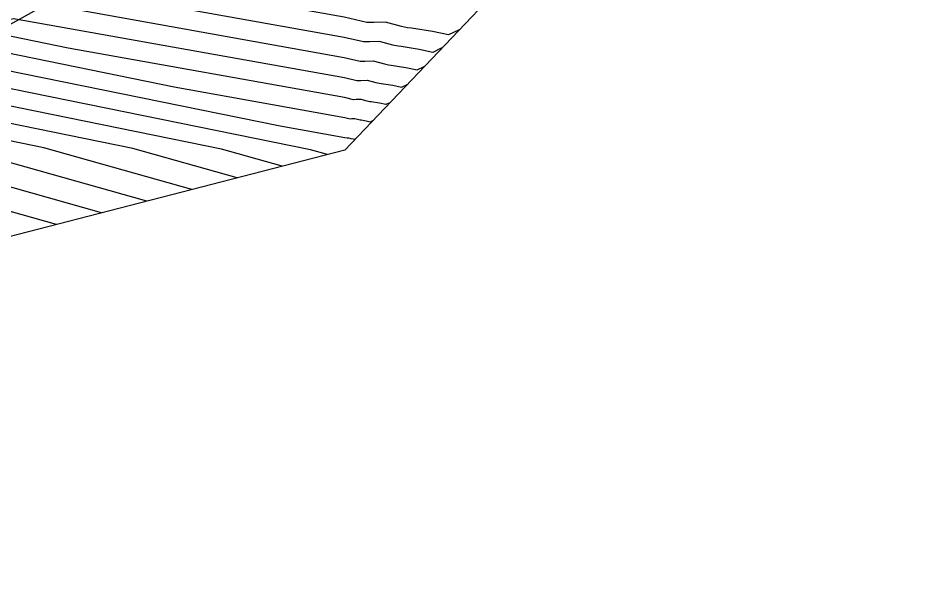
# Model space of a CAD drawing. Header units: metres. Extents: x 419533 to 423558, y 4805342 to 4807578.
# Drawn here: x 420720.8 to 420831.2, y 4805751.2 to 4805821.8 of the extents above; entities that cross this region are included whole.
import ezdxf

# ---------------------------------------------------------------- set-up
doc = ezdxf.new("R2010")
doc.units = ezdxf.units.M
for name, color, linetype in [('C-TINN-BNDY', 110, 'Continuous'), ('C-TOPO-MAJR', 9, 'Continuous'), ('C-TOPO-MINR', 8, 'Continuous')]:
    doc.layers.add(name, color=color, linetype=linetype)

# ---------------------------------------------------------------- blocks, each defined once
blk = doc.blocks.new('tower_bases_layout_1')
at = {"color": 31, "lineweight": 30, "true_color": 0xffbd7a, "elevation": 1718.01}
blk.add_lwpolyline([(423449.83, 4807399.59), (423130.59, 4807500.11), (421950.92, 4806613), (421795.04, 4806430.99), (421305.02, 4806147.04), (421305.02, 4806147.04), (420630.08, 4805770.97), (419765.16, 4805549.54), (419617.36, 4805580.09)], dxfattribs=at)
blk = doc.blocks.new('leg_extensions_profiles_1')
at = {"layer": 'C-TINN-BNDY', "color": 110, "linetype": 'Continuous', "lineweight": -3, "flags": 128}
blk.add_lwpolyline([(421153.82, 4806042.89), (421085.29, 4806009.98), (421037.35, 4805986.37), (420994.89, 4805949.36), (420921.64, 4805915.58), (420890.21, 4805900.17), (420841.57, 4805872.69), (420793.97, 4805840.14), (420761.06, 4805805.54), (420694.27, 4805788.32), (420637.63, 4805756.68), (420635.98, 4805756.53), (420540.03, 4805730.05), (420500.49, 4805719.48), (420422.09, 4805699.84), (420396.24, 4805692.84), (420350.79, 4805681.11)], dxfattribs=at)
at = {"layer": 'C-TOPO-MAJR', "color": 9, "linetype": 'Continuous', "lineweight": -3, "flags": 128}
for points, elevation in [([(420775.12, 4805820.33), (420775.02, 4805820.3), (420773.8, 4805819.7), (420771.81, 4805820.12), (420769.23, 4805820.53), (420768.76, 4805820.58), (420768, 4805820.73), (420766.06, 4805821.27), (420764.59, 4805821.23), (420763.75, 4805821.22), (420760.94, 4805821.87), (420730.15, 4805827.38), (420729.04, 4805827.73), (420728.55, 4805827.63), (420725.31, 4805826.95), (420725.11, 4805826.88)], 1690), ([(420764.49, 4805809.15), (420764.46, 4805809.14), (420764.16, 4805808.99), (420763.68, 4805809.1), (420763.05, 4805809.2), (420762.93, 4805809.21), (420762.75, 4805809.24), (420762.28, 4805809.38), (420761.92, 4805809.37), (420761.71, 4805809.36), (420761.03, 4805809.52), (420740.05, 4805813.27), (420717.56, 4805817.85), (420711.09, 4805816.38), (420708.06, 4805815.67), (420700.22, 4805813.95)], 1695), ([(420742.23, 4805800.69), (420724.02, 4805805.82), (420712.39, 4805808.19), (420685.66, 4805802.13), (420673.16, 4805799.18), (420640.78, 4805792.07)], 1700)]:
    blk.add_lwpolyline(points, dxfattribs=dict(at, elevation=elevation))
at = {"layer": 'C-TOPO-MINR', "color": 8, "linetype": 'Continuous', "lineweight": -3, "flags": 128}
for points, elevation in [([(420772.99, 4805818.09), (420772.91, 4805818.07), (420771.87, 4805817.56), (420770.19, 4805817.92), (420767.99, 4805818.26), (420767.59, 4805818.31), (420766.95, 4805818.43), (420765.3, 4805818.89), (420764.06, 4805818.86), (420763.34, 4805818.85), (420760.95, 4805819.4), (420726.93, 4805825.48), (420726.15, 4805825.73), (420725.81, 4805825.66), (420723.52, 4805825.19), (420723.37, 4805825.14)], 1691), ([(420721.64, 4805823.39), (420721.73, 4805823.42), (420723.06, 4805823.7), (420723.26, 4805823.74), (420723.72, 4805823.59), (420760.97, 4805816.93), (420762.93, 4805816.48), (420763.52, 4805816.49), (420764.54, 4805816.51), (420765.9, 4805816.13), (420766.43, 4805816.03), (420766.76, 4805815.99), (420768.56, 4805815.71), (420769.95, 4805815.42), (420770.8, 4805815.83), (420770.86, 4805815.85)], 1692), ([(420719.91, 4805821.64), (420719.94, 4805821.65), (420720.32, 4805821.73), (420720.38, 4805821.74), (420720.51, 4805821.7), (420760.99, 4805814.46), (420762.53, 4805814.11), (420762.99, 4805814.11), (420763.79, 4805814.13), (420764.85, 4805813.84), (420765.26, 4805813.76), (420765.52, 4805813.73), (420766.93, 4805813.51), (420768.02, 4805813.28), (420768.69, 4805813.6), (420768.74, 4805813.62)], 1693), ([(420766.61, 4805811.38), (420766.57, 4805811.37), (420766.09, 4805811.14), (420765.31, 4805811.3), (420764.28, 4805811.46), (420764.1, 4805811.48), (420763.8, 4805811.54), (420763.03, 4805811.75), (420762.45, 4805811.74), (420762.12, 4805811.73), (420761.01, 4805811.99), (420727.01, 4805818.07), (420718.6, 4805819.78), (420716.17, 4805819.23), (420715.04, 4805818.97), (420712.11, 4805818.32)], 1694), ([(420762.36, 4805806.91), (420762.35, 4805806.91), (420762.24, 4805806.85), (420762.05, 4805806.89), (420761.81, 4805806.93), (420761.77, 4805806.93), (420761.7, 4805806.95), (420761.52, 4805807), (420761.38, 4805806.99), (420761.31, 4805806.99), (420761.05, 4805807.05), (420753.08, 4805808.48), (420716.53, 4805815.92), (420706, 4805813.53), (420701.08, 4805812.37), (420688.33, 4805809.57)], 1696), ([(420758.9, 4805804.99), (420756.82, 4805805.57), (420715.5, 4805813.99), (420700.91, 4805810.68), (420694.1, 4805809.07), (420676.45, 4805805.2)], 1697), ([(420753.35, 4805803.55), (420745.88, 4805805.66), (420714.46, 4805812.05), (420695.83, 4805807.83), (420687.12, 4805805.77), (420664.56, 4805800.82)], 1698), ([(420747.79, 4805802.12), (420734.95, 4805805.74), (420713.43, 4805810.12), (420690.74, 4805804.98), (420680.14, 4805802.47), (420652.67, 4805796.45)], 1699), ([(420736.68, 4805799.26), (420713.08, 4805805.9), (420711.36, 4805806.25), (420680.57, 4805799.28), (420666.18, 4805795.88), (420637.44, 4805789.57), (420638.27, 4805789.32), (420637.56, 4805789.17)], 1701), ([(420731.12, 4805797.82), (420709.31, 4805803.97), (420700.13, 4805802.01), (420675.48, 4805796.43), (420659.2, 4805792.58), (420646.19, 4805789.72), (420646.56, 4805789.61), (420646.25, 4805789.54), (420642.96, 4805788.76), (420639.26, 4805787.65), (420639.09, 4805787.56), (420637.43, 4805786.82)], 1702), ([(420725.56, 4805796.39), (420707.04, 4805801.61), (420686.74, 4805797.28), (420670.4, 4805793.58), (420653.99, 4805789.7), (420653.16, 4805789.35), (420652.07, 4805789.07), (420640.41, 4805785.65), (420640.4, 4805786.6), (420638.98, 4805785.37), (420638.95, 4805785.36), (420638.92, 4805785.33), (420638.45, 4805785.23), (420638.02, 4805785.03), (420637.41, 4805785.52)], 1703)]:
    blk.add_lwpolyline(points, dxfattribs=dict(at, elevation=elevation))

msp = doc.modelspace()

# ---------------------------------------------------------------- linework, layer by layer
at = {"layer": 'C-TOPO-MAJR', "color": 9, "linetype": 'Continuous', "lineweight": -3, "flags": 128}
for points, elevation in [([(420775.12, 4805820.33), (420775.02, 4805820.3), (420773.8, 4805819.7), (420771.81, 4805820.12), (420769.23, 4805820.53), (420768.76, 4805820.58), (420768, 4805820.73), (420766.06, 4805821.27), (420764.59, 4805821.23), (420763.75, 4805821.22), (420760.94, 4805821.87), (420730.15, 4805827.38), (420729.04, 4805827.73), (420728.55, 4805827.63), (420725.31, 4805826.95), (420725.11, 4805826.88)], 1690), ([(420764.49, 4805809.15), (420764.46, 4805809.14), (420764.16, 4805808.99), (420763.68, 4805809.1), (420763.05, 4805809.2), (420762.93, 4805809.21), (420762.75, 4805809.24), (420762.28, 4805809.38), (420761.92, 4805809.37), (420761.71, 4805809.36), (420761.03, 4805809.52), (420740.05, 4805813.27), (420717.56, 4805817.85), (420711.09, 4805816.38), (420708.06, 4805815.67), (420700.22, 4805813.95)], 1695), ([(420742.23, 4805800.69), (420724.02, 4805805.82), (420712.39, 4805808.19), (420685.66, 4805802.13), (420673.16, 4805799.18), (420640.78, 4805792.07)], 1700)]:
    msp.add_lwpolyline(points, dxfattribs=dict(at, elevation=elevation))
at = {"layer": 'C-TOPO-MINR', "color": 8, "linetype": 'Continuous', "lineweight": -3, "flags": 128}
for points, elevation in [([(420772.99, 4805818.09), (420772.91, 4805818.07), (420771.87, 4805817.56), (420770.19, 4805817.92), (420767.99, 4805818.26), (420767.59, 4805818.31), (420766.95, 4805818.43), (420765.3, 4805818.89), (420764.06, 4805818.86), (420763.34, 4805818.85), (420760.95, 4805819.4), (420726.93, 4805825.48), (420726.15, 4805825.73), (420725.81, 4805825.66), (420723.52, 4805825.19), (420723.37, 4805825.14)], 1691), ([(420721.64, 4805823.39), (420721.73, 4805823.42), (420723.06, 4805823.7), (420723.26, 4805823.74), (420723.72, 4805823.59), (420760.97, 4805816.93), (420762.93, 4805816.48), (420763.52, 4805816.49), (420764.54, 4805816.51), (420765.9, 4805816.13), (420766.43, 4805816.03), (420766.76, 4805815.99), (420768.56, 4805815.71), (420769.95, 4805815.42), (420770.8, 4805815.83), (420770.86, 4805815.85)], 1692), ([(420719.91, 4805821.64), (420719.94, 4805821.65), (420720.32, 4805821.73), (420720.38, 4805821.74), (420720.51, 4805821.7), (420760.99, 4805814.46), (420762.53, 4805814.11), (420762.99, 4805814.11), (420763.79, 4805814.13), (420764.85, 4805813.84), (420765.26, 4805813.76), (420765.52, 4805813.73), (420766.93, 4805813.51), (420768.02, 4805813.28), (420768.69, 4805813.6), (420768.74, 4805813.62)], 1693), ([(420766.61, 4805811.38), (420766.57, 4805811.37), (420766.09, 4805811.14), (420765.31, 4805811.3), (420764.28, 4805811.46), (420764.1, 4805811.48), (420763.8, 4805811.54), (420763.03, 4805811.75), (420762.45, 4805811.74), (420762.12, 4805811.73), (420761.01, 4805811.99), (420727.01, 4805818.07), (420718.6, 4805819.78), (420716.17, 4805819.23), (420715.04, 4805818.97), (420712.11, 4805818.32)], 1694), ([(420762.36, 4805806.91), (420762.35, 4805806.91), (420762.24, 4805806.85), (420762.05, 4805806.89), (420761.81, 4805806.93), (420761.77, 4805806.93), (420761.7, 4805806.95), (420761.52, 4805807), (420761.38, 4805806.99), (420761.31, 4805806.99), (420761.05, 4805807.05), (420753.08, 4805808.48), (420716.53, 4805815.92), (420706, 4805813.53), (420701.08, 4805812.37), (420688.33, 4805809.57)], 1696), ([(420758.9, 4805804.99), (420756.82, 4805805.57), (420715.5, 4805813.99), (420700.91, 4805810.68), (420694.1, 4805809.07), (420676.45, 4805805.2)], 1697), ([(420753.35, 4805803.55), (420745.88, 4805805.66), (420714.46, 4805812.05), (420695.83, 4805807.83), (420687.12, 4805805.77), (420664.56, 4805800.82)], 1698), ([(420747.79, 4805802.12), (420734.95, 4805805.74), (420713.43, 4805810.12), (420690.74, 4805804.98), (420680.14, 4805802.47), (420652.67, 4805796.45)], 1699), ([(420736.68, 4805799.26), (420713.08, 4805805.9), (420711.36, 4805806.25), (420680.57, 4805799.28), (420666.18, 4805795.88), (420637.44, 4805789.57), (420638.27, 4805789.32), (420637.56, 4805789.17)], 1701), ([(420731.12, 4805797.82), (420709.31, 4805803.97), (420700.13, 4805802.01), (420675.48, 4805796.43), (420659.2, 4805792.58), (420646.19, 4805789.72), (420646.56, 4805789.61), (420646.25, 4805789.54), (420642.96, 4805788.76), (420639.26, 4805787.65), (420639.09, 4805787.56), (420637.43, 4805786.82)], 1702), ([(420725.56, 4805796.39), (420707.04, 4805801.61), (420686.74, 4805797.28), (420670.4, 4805793.58), (420653.99, 4805789.7), (420653.16, 4805789.35), (420652.07, 4805789.07), (420640.41, 4805785.65), (420640.4, 4805786.6), (420638.98, 4805785.37), (420638.95, 4805785.36), (420638.92, 4805785.33), (420638.45, 4805785.23), (420638.02, 4805785.03), (420637.41, 4805785.52)], 1703)]:
    msp.add_lwpolyline(points, dxfattribs=dict(at, elevation=elevation))

# ---------------------------------------------------------------- block references
for name in ['leg_extensions_profiles_1', 'tower_bases_layout_1']:
    msp.add_blockref(name, (0, 0))

doc.saveas('drawing.dxf')
